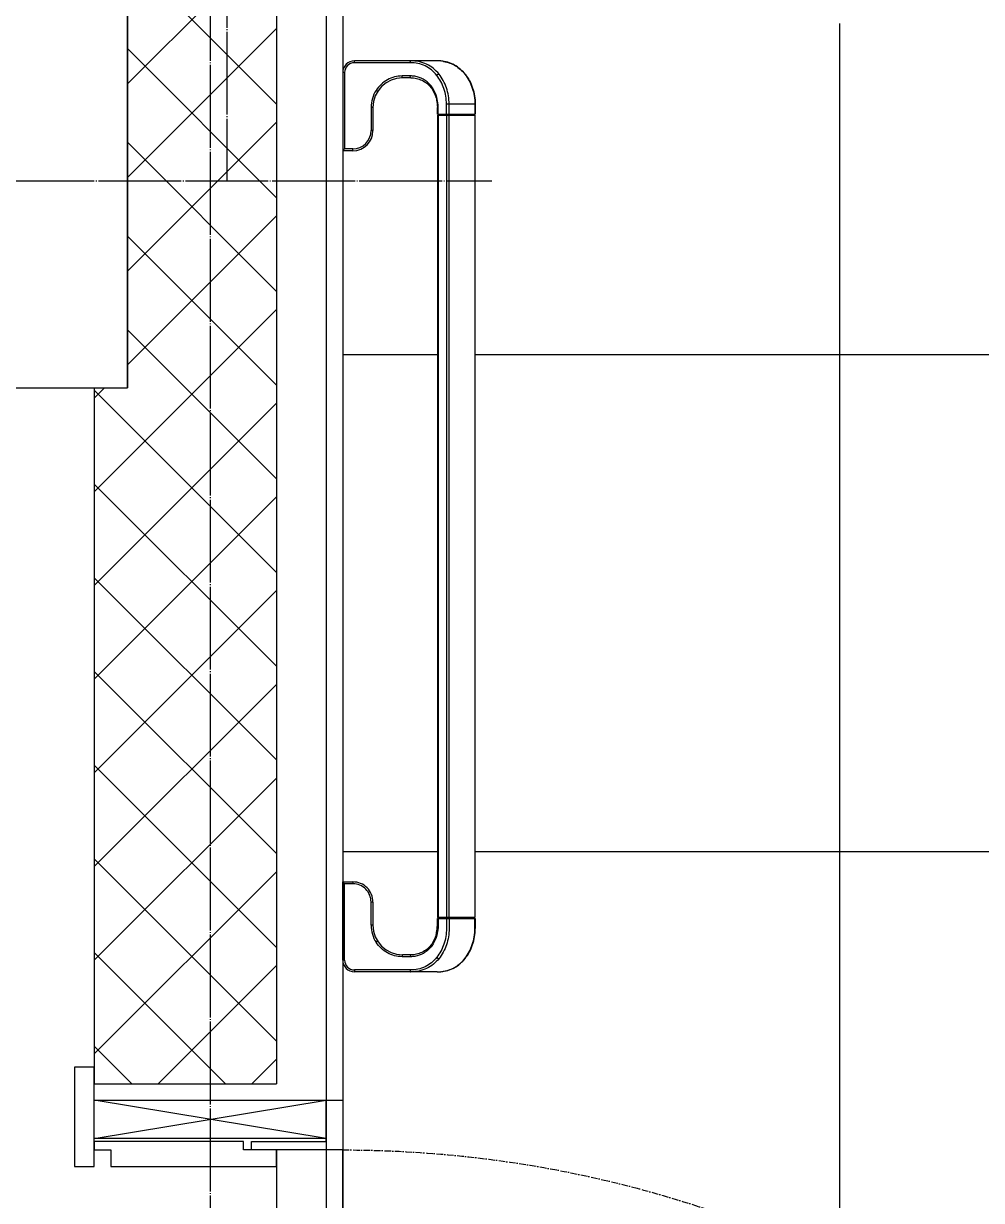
# Model space of a CAD drawing. Header units: millimetres. Extents: x 18456 to 179493, y -203649 to 469211.
# Drawn here: x 115497 to 116075, y 123278 to 123989 of the extents above; entities that cross this region are included whole.
import ezdxf

# ---------------------------------------------------------------- set-up
doc = ezdxf.new("R2010")
doc.units = ezdxf.units.MM
doc.linetypes.add('X-평면도(기본형)$0$CEN', pattern=[52.5, 50, -1, 0.5, -1])
doc.linetypes.add('X-평면도(기본형)$0$CENN', pattern=[6.3, 4, -1, 0.3, -1])
for name, color, linetype, true_color in [('X-평면도(기본형)$0$40HAT', 9, 'Continuous', 0x808080), ('X-평면도(기본형)$0$CEN', 1, 'X-평면도(기본형)$0$CEN', 0xff0000), ('X-평면도(기본형)$0$DOOR', 4, 'Continuous', 0x00ffff), ('X-평면도(기본형)$0$FIN', 9, 'Continuous', 0x808080), ('X-평면도(기본형)$0$FUR', 6, 'Continuous', 0xff00ff), ('X-평면도(기본형)$0$KITC', 6, 'Continuous', 0xff00ff), ('X-평면도(기본형)$0$MC', 7, 'Continuous', 0x7f7fff), ('X-평면도(기본형)$0$TIL', 5, 'Continuous', 0x0000ff), ('X-평면도(기본형)$0$W1', 2, 'Continuous', 0xffff00), ('X-평면도(기본형)$0$W2', 3, 'Continuous', 0x00ff00)]:
    doc.layers.add(name, color=color, linetype=linetype, true_color=true_color)

# ---------------------------------------------------------------- blocks, each defined once
blk = doc.blocks.new('X-평면도(기본형)$0$KH-530S-1 TOP')
at = {"layer": 'X-평면도(기본형)$0$FUR', "linetype": 'Continuous'}
for p, q in [((830455, -150889.55), (830455, -150888.4)), ((830455, -150888.4), (830502.15, -150888.4)), ((830502.15, -150888.4), (830502.15, -150894.55)), ((830990.7, -150888.4), (830943.55, -150888.4)), ((830943.55, -150894.55), (830943.55, -150888.4)), ((830990.7, -150889.55), (830990.7, -150888.4)), ((830447.85, -150945.55), (830447.85, -150895.55)), ((830449, -150895.55), (830447.85, -150895.55)), ((830449, -150929.2), (830449, -150895.55)), ((830455, -150889.55), (830501, -150889.55)), ((830501, -150894.55), (830501, -150889.55)), ((830502.15, -150894.55), (830501, -150894.55)), ((830943.55, -150894.55), (830944.7, -150894.55)), ((830990.7, -150889.55), (830944.7, -150889.55)), ((830944.7, -150894.55), (830944.7, -150889.55)), ((830996.7, -150895.55), (830997.85, -150895.55)), ((830996.7, -150929.2), (830996.7, -150895.55)), ((830997.85, -150945.55), (830997.85, -150895.55)), ((830466.3, -150909.56), (830465.68, -150908.6)), ((830476, -150906.7), (830476, -150905.55)), ((830476, -150905.55), (830490, -150905.55)), ((830490, -150906.7), (830476, -150906.7)), ((830490, -150906.7), (830490, -150905.55)), ((830969.7, -150905.55), (830955.7, -150905.55)), ((830955.7, -150906.7), (830955.7, -150905.55)), ((830969.7, -150906.7), (830955.7, -150906.7)), ((830969.7, -150906.7), (830969.7, -150905.55)), ((830979.4, -150909.56), (830980.02, -150908.6)), ((830457, -150929.2), (830457, -150924.27)), ((830988.7, -150929.2), (830988.7, -150924.27)), ((830458.15, -150929.58), (830458.15, -150924.55)), ((830987.55, -150929.58), (830987.55, -150924.55)), ((830476, -150945.57), (830476, -150946.08)), ((830476, -150945.57), (830480.15, -150945.57)), ((830480.15, -150945.57), (830480.15, -150968.43)), ((830480.65, -150968.28), (830480.65, -150945.72)), ((830965.05, -150945.72), (830480.65, -150945.72)), ((830965.05, -150945.72), (830965.05, -150968.28)), ((830965.55, -150945.57), (830969.7, -150945.57)), ((830965.55, -150945.57), (830965.55, -150968.43)), ((830969.7, -150945.57), (830969.7, -150946.08)), ((830448.18, -150949.36), (830448.19, -150949.42)), ((830480.15, -150951.06), (830474, -150951.06)), ((830480.15, -150952.66), (830474, -150952.66)), ((830480.15, -150946.08), (830476, -150946.08)), ((830480.15, -150947.41), (830480.65, -150947.41)), ((830480.15, -150951.56), (830480.65, -150951.56)), ((830965.05, -150946.16), (830480.65, -150946.16)), ((830965.05, -150951.14), (830480.65, -150951.14)), ((830965.05, -150952.53), (830480.65, -150952.53)), ((830965.55, -150947.41), (830965.05, -150947.41)), ((830965.55, -150951.56), (830965.05, -150951.56)), ((830965.55, -150946.08), (830969.7, -150946.08)), ((830965.55, -150951.06), (830971.7, -150951.06)), ((830965.55, -150952.66), (830971.7, -150952.66)), ((830971.7, -150968.43), (830971.7, -150951.06)), ((830997.52, -150949.36), (830997.51, -150949.42)), ((830455.21, -150961.76), (830455.93, -150962.36)), ((830480.15, -150966.59), (830480.65, -150966.59)), ((830965.55, -150966.59), (830965.05, -150966.59)), ((830474, -150968.24), (830480.15, -150968.24)), ((830480.15, -150968.43), (830474, -150968.43)), ((830965.05, -150968.11), (830480.65, -150968.11)), ((830965.05, -150968.28), (830480.65, -150968.28)), ((830971.7, -150968.24), (830965.55, -150968.24)), ((830971.7, -150968.43), (830965.55, -150968.43))]:
    blk.add_line(p, q, dxfattribs=at)
for points in [[(830470.23, -150944.78), (830469.53, -150944.57), (830468.66, -150944.27), (830467.8, -150943.92), (830466.97, -150943.54), (830466.17, -150943.12), (830465.39, -150942.67), (830464.65, -150942.17), (830463.94, -150941.65), (830463.26, -150941.08), (830462.62, -150940.49), (830462.02, -150939.86), (830461.45, -150939.2), (830460.93, -150938.52), (830460.45, -150937.8), (830460.01, -150937.06), (830459.62, -150936.29), (830459.27, -150935.49), (830458.97, -150934.67), (830458.71, -150933.83), (830458.5, -150932.97), (830458.34, -150932.1), (830458.23, -150931.2), (830458.17, -150930.3), (830458.15, -150929.58)], [(830987.55, -150929.58), (830987.53, -150930.3), (830987.47, -150931.2), (830987.36, -150932.1), (830987.2, -150932.97), (830986.99, -150933.83), (830986.73, -150934.67), (830986.43, -150935.49), (830986.08, -150936.28), (830985.69, -150937.05), (830985.25, -150937.8), (830984.77, -150938.52), (830984.25, -150939.2), (830983.69, -150939.86), (830983.08, -150940.49), (830982.44, -150941.08), (830981.76, -150941.65), (830981.05, -150942.17), (830980.31, -150942.67), (830979.53, -150943.12), (830978.73, -150943.54), (830977.89, -150943.92), (830977.04, -150944.27), (830976.17, -150944.57), (830975.47, -150944.78)], [(830447.85, -150945.55), (830447.87, -150946.48), (830447.94, -150947.59), (830448.07, -150948.69), (830448.25, -150949.77), (830448.48, -150950.83), (830448.77, -150951.88), (830449.11, -150952.91), (830449.49, -150953.91), (830449.94, -150954.89), (830450.43, -150955.85), (830450.97, -150956.78), (830451.56, -150957.69), (830452.19, -150958.56), (830452.88, -150959.41), (830453.61, -150960.23), (830454.39, -150961.01), (830455.21, -150961.76)], [(830989.77, -150962.36), (830990.49, -150961.76), (830991.31, -150961.01), (830992.09, -150960.23), (830992.82, -150959.41), (830993.5, -150958.57), (830994.14, -150957.69), (830994.73, -150956.79), (830995.27, -150955.85), (830995.76, -150954.9), (830996.2, -150953.91), (830996.59, -150952.91), (830996.93, -150951.88), (830997.22, -150950.84), (830997.45, -150949.77), (830997.63, -150948.69), (830997.76, -150947.59), (830997.83, -150946.48), (830997.85, -150945.55)]]:
    blk.add_lwpolyline(points, dxfattribs=at)
for centre, radius, start, end in [((830455, -150895.55), 7.15, 90, 180), ((830990.7, -150895.55), 7.15, 0, 90), ((830455, -150895.55), 6, 90, 180), ((830490, -150894.55), 12.15, 270, 0), ((830490, -150894.55), 11, 270, 0), ((830955.7, -150894.55), 12.15, 180, 270), ((830955.7, -150894.55), 11, 180, 270), ((830990.7, -150895.55), 6, 0, 90), ((830476, -150924.55), 17.85, 90, 180), ((830476, -150924.55), 19, 90, 122.8983), ((830969.7, -150924.55), 19, 57.1017, 90), ((830969.7, -150924.55), 17.85, 0, 90), ((830470.36, -150945.55), 22.51, 179.99739, 182.9154), ((830975.34, -150945.55), 22.51, 357.08551, 0.00261), ((830470.1, -150945.56), 22.25, 182.919, 183.97069), ((830469.87, -150945.58), 22.02, 183.96853, 186.23638), ((830469.64, -150945.61), 21.79, 186.23896, 187.04601), ((830469.35, -150945.64), 21.5, 187.04135, 189.95406), ((830976.35, -150945.64), 21.5, 350.04635, 352.9594), ((830976.06, -150945.61), 21.79, 352.95474, 353.76215), ((830975.83, -150945.58), 22.02, 353.76473, 356.03266), ((830975.6, -150945.56), 22.25, 356.0305, 357.08191), ((830471.27, -150942.9), 24.67, 231.31059, 231.75002), ((830974.43, -150942.9), 24.67, 308.24998, 308.68941)]:
    blk.add_arc(centre, radius, start, end, dxfattribs=at)
for points, knots in [([(830501, -150889.55), (830501.06, -150889.48), (830501.19, -150889.36), (830501.38, -150889.17), (830501.56, -150888.98), (830501.74, -150888.81), (830501.87, -150888.68), (830501.96, -150888.58), (830502.03, -150888.52), (830502.08, -150888.47), (830502.11, -150888.43), (830502.14, -150888.41), (830502.15, -150888.4), (830502.15, -150888.4)], [0, 0, 0, 0, 0.273421, 0.542841, 0.803517, 1.049277, 1.270838, 1.36857, 1.454933, 1.526701, 1.580117, 1.613258, 1.626429, 1.626429, 1.626429, 1.626429]), ([(830944.7, -150889.55), (830944.64, -150889.48), (830944.51, -150889.36), (830944.32, -150889.17), (830944.14, -150888.98), (830943.96, -150888.81), (830943.83, -150888.68), (830943.73, -150888.58), (830943.67, -150888.52), (830943.62, -150888.47), (830943.59, -150888.43), (830943.56, -150888.41), (830943.55, -150888.4), (830943.55, -150888.4)], [0, 0, 0, 0, 0.273421, 0.542841, 0.803517, 1.049277, 1.270838, 1.36857, 1.454933, 1.526701, 1.580117, 1.613258, 1.626429, 1.626429, 1.626429, 1.626429]), ([(830457, -150924.27), (830457, -150922.74), (830457.39, -150919.64), (830459.13, -150915.27), (830461.92, -150911.45), (830464.36, -150909.44), (830465.68, -150908.6)], [0, 0, 0, 0, 4.601942, 9.262095, 13.951856, 18.650133, 18.650133, 18.650133, 18.650133]), ([(830988.7, -150924.27), (830988.7, -150922.74), (830988.31, -150919.64), (830986.57, -150915.27), (830983.78, -150911.45), (830981.34, -150909.44), (830980.02, -150908.6)], [0, 0, 0, 0, 4.601942, 9.262095, 13.951856, 18.650133, 18.650133, 18.650133, 18.650133]), ([(830458.15, -150924.55), (830458.15, -150924.5), (830458.07, -150924.44), (830457.95, -150924.39), (830457.8, -150924.35), (830457.63, -150924.32), (830457.36, -150924.28), (830457.15, -150924.27), (830457, -150924.27)], [0, 0, 0, 0, 0.136541, 0.252864, 0.401806, 0.579319, 0.779705, 1.220335, 1.220335, 1.220335, 1.220335]), ([(830987.55, -150924.55), (830987.55, -150924.5), (830987.63, -150924.44), (830987.75, -150924.39), (830987.9, -150924.35), (830988.07, -150924.32), (830988.34, -150924.28), (830988.55, -150924.27), (830988.7, -150924.27)], [0, 0, 0, 0, 0.136541, 0.252864, 0.401806, 0.579319, 0.779705, 1.220335, 1.220335, 1.220335, 1.220335]), ([(830449, -150929.2), (830448.85, -150929.2), (830448.64, -150929.21), (830448.37, -150929.26), (830448.19, -150929.3), (830448.05, -150929.35), (830447.92, -150929.42), (830447.85, -150929.5), (830447.85, -150929.56)], [0, 0, 0, 0, 0.440988, 0.642531, 0.822402, 0.975483, 1.098602, 1.261762, 1.261762, 1.261762, 1.261762]), ([(830455.85, -150946.57), (830454.59, -150945.56), (830452.29, -150943.28), (830449.72, -150939.14), (830448.17, -150934.49), (830447.85, -150931.21), (830447.85, -150929.56)], [0, 0, 0, 0, 4.838628, 9.636886, 14.480568, 19.431019, 19.431019, 19.431019, 19.431019]), ([(830456.65, -150945.24), (830455.45, -150944.3), (830453.26, -150942.16), (830450.8, -150938.26), (830449.31, -150933.86), (830449, -150930.76), (830449, -150929.2)], [0, 0, 0, 0, 4.573855, 9.111983, 13.696208, 18.384347, 18.384347, 18.384347, 18.384347]), ([(830469.92, -150945.24), (830468.09, -150944.74), (830465.44, -150943.62), (830462.41, -150941.4), (830460.48, -150939.42), (830458.94, -150937.15), (830457.82, -150934.65), (830457.14, -150931.97), (830457, -150930.13), (830457, -150929.2)], [0, 0, 0, 0, 5.697319, 8.478851, 11.221022, 13.942253, 16.664795, 19.408929, 22.189651, 22.189651, 22.189651, 22.189651]), ([(830458.09, -150929.45), (830458.05, -150929.4), (830457.91, -150929.33), (830457.55, -150929.22), (830457.23, -150929.2), (830457, -150929.2)], [0, 0, 0, 0, 0.191673, 0.458247, 1.137682, 1.137682, 1.137682, 1.137682]), ([(830458.15, -150929.56), (830458.15, -150929.55), (830458.14, -150929.51), (830458.12, -150929.47), (830458.09, -150929.45)], [0, 0, 0, 0, 0.0283776, 0.1267171, 0.1267171, 0.1267171, 0.1267171]), ([(830975.78, -150945.24), (830977.61, -150944.74), (830980.26, -150943.62), (830983.29, -150941.4), (830985.22, -150939.42), (830986.76, -150937.15), (830987.88, -150934.65), (830988.56, -150931.97), (830988.7, -150930.13), (830988.7, -150929.2)], [0, 0, 0, 0, 5.697319, 8.478851, 11.221022, 13.942253, 16.664795, 19.408929, 22.189651, 22.189651, 22.189651, 22.189651]), ([(830987.55, -150929.56), (830987.55, -150929.55), (830987.56, -150929.51), (830987.58, -150929.47), (830987.61, -150929.45)], [0, 0, 0, 0, 0.0283776, 0.1267171, 0.1267171, 0.1267171, 0.1267171]), ([(830987.61, -150929.45), (830987.65, -150929.4), (830987.79, -150929.33), (830988.15, -150929.22), (830988.47, -150929.2), (830988.7, -150929.2)], [0, 0, 0, 0, 0.191673, 0.458247, 1.137682, 1.137682, 1.137682, 1.137682]), ([(830989.05, -150945.24), (830990.25, -150944.3), (830992.44, -150942.16), (830994.9, -150938.26), (830996.39, -150933.86), (830996.7, -150930.76), (830996.7, -150929.2)], [0, 0, 0, 0, 4.573855, 9.111983, 13.696208, 18.384347, 18.384347, 18.384347, 18.384347]), ([(830989.85, -150946.57), (830991.11, -150945.56), (830993.41, -150943.28), (830995.98, -150939.14), (830997.53, -150934.49), (830997.85, -150931.21), (830997.85, -150929.56)], [0, 0, 0, 0, 4.838628, 9.636886, 14.480568, 19.431019, 19.431019, 19.431019, 19.431019]), ([(830996.7, -150929.2), (830996.85, -150929.2), (830997.06, -150929.21), (830997.33, -150929.26), (830997.51, -150929.3), (830997.65, -150929.35), (830997.78, -150929.42), (830997.85, -150929.5), (830997.85, -150929.56)], [0, 0, 0, 0, 0.440988, 0.642531, 0.822402, 0.975483, 1.098602, 1.261762, 1.261762, 1.261762, 1.261762]), ([(830456.65, -150945.24), (830456.54, -150945.34), (830456.34, -150945.55), (830456.09, -150945.9), (830455.91, -150946.24), (830455.85, -150946.47), (830455.85, -150946.57)], [0, 0, 0, 0, 0.43664, 0.881561, 1.278008, 1.58144, 1.58144, 1.58144, 1.58144]), ([(830474, -150951.06), (830472.41, -150951.06), (830469.23, -150950.81), (830464.64, -150949.69), (830460.38, -150947.86), (830457.82, -150946.18), (830456.65, -150945.24)], [0, 0, 0, 0, 4.77972, 9.505934, 14.131864, 18.622684, 18.622684, 18.622684, 18.622684]), ([(830470.23, -150944.78), (830470.21, -150944.77), (830470.17, -150944.79), (830470.13, -150944.84), (830470.07, -150944.92), (830470, -150945.05), (830469.95, -150945.18), (830469.92, -150945.24)], [0, 0, 0, 0, 0.0624954, 0.1133584, 0.1790971, 0.3537054, 0.5781731, 0.5781731, 0.5781731, 0.5781731]), ([(830476, -150946.08), (830475.48, -150946.08), (830473.43, -150946.01), (830471.39, -150945.66), (830469.92, -150945.24)], [0, 0, 0, 0, 1.54704, 6.149964, 6.149964, 6.149964, 6.149964]), ([(830470.23, -150944.78), (830470.69, -150944.91), (830472.58, -150945.37), (830474.54, -150945.57), (830476, -150945.57)], [0, 0, 0, 0, 1.449088, 5.835684, 5.835684, 5.835684, 5.835684]), ([(830975.47, -150944.78), (830975.01, -150944.91), (830973.12, -150945.37), (830971.16, -150945.57), (830969.7, -150945.57)], [0, 0, 0, 0, 1.449088, 5.835684, 5.835684, 5.835684, 5.835684]), ([(830969.7, -150946.08), (830970.22, -150946.08), (830972.26, -150946.01), (830974.31, -150945.66), (830975.78, -150945.24)], [0, 0, 0, 0, 1.54704, 6.149964, 6.149964, 6.149964, 6.149964]), ([(830971.7, -150951.06), (830973.29, -150951.06), (830976.47, -150950.81), (830981.06, -150949.69), (830985.32, -150947.86), (830987.88, -150946.18), (830989.05, -150945.24)], [0, 0, 0, 0, 4.77972, 9.505934, 14.131864, 18.622684, 18.622684, 18.622684, 18.622684]), ([(830975.47, -150944.78), (830975.49, -150944.77), (830975.53, -150944.79), (830975.57, -150944.84), (830975.63, -150944.92), (830975.7, -150945.05), (830975.75, -150945.18), (830975.78, -150945.24)], [0, 0, 0, 0, 0.0624955, 0.1133584, 0.1790972, 0.3537054, 0.578173, 0.578173, 0.578173, 0.578173]), ([(830989.05, -150945.24), (830989.16, -150945.34), (830989.36, -150945.55), (830989.61, -150945.9), (830989.79, -150946.24), (830989.85, -150946.47), (830989.85, -150946.57)], [0, 0, 0, 0, 0.43664, 0.881561, 1.278008, 1.58144, 1.58144, 1.58144, 1.58144]), ([(830448.19, -150949.42), (830448.41, -150950.66), (830449.08, -150953.1), (830450.73, -150956.52), (830452.99, -150959.59), (830454.85, -150961.35), (830455.85, -150962.15)], [0, 0, 0, 0, 3.782075, 7.546649, 11.332033, 15.175038, 15.175038, 15.175038, 15.175038]), ([(830474, -150952.66), (830472.33, -150952.66), (830469.01, -150952.39), (830464.21, -150951.22), (830459.75, -150949.31), (830457.07, -150947.55), (830455.85, -150946.57)], [0, 0, 0, 0, 4.999589, 9.943207, 14.781928, 19.479328, 19.479328, 19.479328, 19.479328]), ([(830971.7, -150952.66), (830973.37, -150952.66), (830976.69, -150952.39), (830981.49, -150951.22), (830985.95, -150949.31), (830988.63, -150947.55), (830989.85, -150946.57)], [0, 0, 0, 0, 4.999589, 9.943207, 14.781928, 19.479328, 19.479328, 19.479328, 19.479328]), ([(830997.51, -150949.42), (830997.29, -150950.66), (830996.62, -150953.1), (830994.97, -150956.52), (830992.71, -150959.59), (830990.85, -150961.35), (830989.85, -150962.15)], [0, 0, 0, 0, 3.782076, 7.546651, 11.332035, 15.175041, 15.175041, 15.175041, 15.175041]), ([(830455.93, -150962.36), (830455.92, -150962.35), (830455.87, -150962.29), (830455.85, -150962.21), (830455.85, -150962.15)], [0, 0, 0, 0, 0.0503004, 0.2288824, 0.2288824, 0.2288824, 0.2288824]), ([(830455.93, -150962.36), (830457.15, -150963.34), (830459.82, -150965.09), (830464.26, -150967), (830469.04, -150968.17), (830472.34, -150968.43), (830474, -150968.43)], [0, 0, 0, 0, 4.692054, 9.512763, 14.429729, 19.39831, 19.39831, 19.39831, 19.39831]), ([(830456, -150962.27), (830457.22, -150963.23), (830459.88, -150964.95), (830464.3, -150966.83), (830469.06, -150967.98), (830472.35, -150968.24), (830474, -150968.24)], [0, 0, 0, 0, 4.655129, 9.447671, 14.342112, 19.290856, 19.290856, 19.290856, 19.290856]), ([(830989.7, -150962.27), (830988.48, -150963.23), (830985.82, -150964.95), (830981.4, -150966.83), (830976.64, -150967.98), (830973.35, -150968.24), (830971.7, -150968.24)], [0, 0, 0, 0, 4.655129, 9.447671, 14.342112, 19.290856, 19.290856, 19.290856, 19.290856]), ([(830989.77, -150962.36), (830988.55, -150963.34), (830985.88, -150965.09), (830981.44, -150967), (830976.66, -150968.17), (830973.36, -150968.43), (830971.7, -150968.43)], [0, 0, 0, 0, 4.692054, 9.512763, 14.429729, 19.39831, 19.39831, 19.39831, 19.39831]), ([(830989.77, -150962.36), (830989.78, -150962.35), (830989.83, -150962.29), (830989.85, -150962.21), (830989.85, -150962.15)], [0, 0, 0, 0, 0.0503003, 0.2288822, 0.2288822, 0.2288822, 0.2288822])]:
    blk.add_open_spline(points, degree=3, knots=knots, dxfattribs=at)
blk = doc.blocks.new('X-평면도(기본형)$0$ba15002200')
at = {"layer": 'X-평면도(기본형)$0$MC'}
blk.add_lwpolyline([(0, 2200), (1500, 2200), (1500, 0), (0, 0)], close=True, dxfattribs=at)
at = {"layer": 'X-평면도(기본형)$0$TIL'}
for p, q in [((1200, 1400), (1200, 0)), ((555, 1200), (1420.12, 1200)), ((1442.68, 1200), (1500, 1200)), ((555, 900), (1420.12, 900)), ((1442.68, 900), (1500, 900))]:
    blk.add_line(p, q, dxfattribs=at)
at = {"layer": 'X-평면도(기본형)$0$FUR', "xscale": -1, "rotation": 270}
blk.add_blockref('X-평면도(기본형)$0$KH-530S-1 TOP', (152388.4, -829620.35), dxfattribs=at)
blk = doc.blocks.new('X-평면도(기본형)$0$wd160750')
at = {"layer": 'X-평면도(기본형)$0$DOOR', "color": 1, "true_color": 0xff0000}
for p, q in [((727, 0), (750, 140)), ((727, 140), (750, 0))]:
    blk.add_line(p, q, dxfattribs=at)
at = {"layer": 'X-평면도(기본형)$0$DOOR', "color": 8, "true_color": 0x808080}
blk.add_lwpolyline([(30, 150), (720, 150), (720, 110), (30, 110)], close=True, dxfattribs=at)
at = {"layer": 'X-평면도(기본형)$0$DOOR'}
for points in [[(750, 140), (750, 150), (720, 150), (720, 95), (725, 95), (725, 140)], [(750, 0), (750, 140), (727, 140), (727, 0)], [(710, 110), (720, 110), (720, 90), (725, 90), (725, 0), (720, 0), (720, 10), (710, 10)], [(710, 0), (770, 0), (770, -12), (710, -12)]]:
    blk.add_lwpolyline(points, close=True, dxfattribs=at)
at = {"layer": 'X-평면도(기본형)$0$DOOR', "color": 1, "linetype": 'X-평면도(기본형)$0$CENN', "true_color": 0xff0000}
blk.add_arc((30, 150), 690, 0, 86.67664, dxfattribs=at)

msp = doc.modelspace()

# ---------------------------------------------------------------- hatches: boundary and pattern name
at = {"layer": 'X-평면도(기본형)$0$40HAT'}
h = msp.add_hatch(dxfattribs=at)
h.set_pattern_fill('H3', color=256, scale=40, angle=270, style=0, pattern_type=2)
h.set_pattern_definition([(225, (-274441.592, -71113.462), (28.2842712, -28.2842712), []), (315, (-274441.592, -71113.462), (28.2842712, 28.2842712), [])])
h.paths.add_polyline_path([(115539.63, 123768.95), (115559.63, 123768.95), (115559.63, 124918.95), (117229.63, 124918.95), (117229.63, 124828.95), (115649.63, 124828.95), (115649.63, 123348.95), (115539.63, 123348.95)], flags=0)

# ---------------------------------------------------------------- linework, layer by layer
at = {"layer": 'X-평면도(기본형)$0$CEN'}
for p, q in [((115609.63, 125958.95), (115609.63, 122188.95)), ((115619.63, 125558.95), (115619.63, 123893.95)), ((114229.63, 123893.95), (115779.63, 123893.95))]:
    msp.add_line(p, q, dxfattribs=at)
at = {"layer": 'X-평면도(기본형)$0$FIN'}
msp.add_line((115679.63, 124798.95), (115679.63, 122578.95), dxfattribs=at)
at = {"layer": 'X-평면도(기본형)$0$W1'}
for p, q in [((115559.63, 123768.95), (115559.63, 124018.95)), ((114104.63, 123768.95), (115559.63, 123768.95))]:
    msp.add_line(p, q, dxfattribs=at)
at = {"layer": 'X-평면도(기본형)$0$W2'}
for p, q in [((115559.63, 124918.95), (115559.63, 123768.95)), ((115649.63, 124828.95), (115649.63, 123348.95)), ((115539.63, 123768.95), (115559.63, 123768.95)), ((115539.63, 123768.95), (115539.63, 123348.95)), ((115539.63, 123348.95), (115649.63, 123348.95))]:
    msp.add_line(p, q, dxfattribs=at)

# ---------------------------------------------------------------- block references
at = {"layer": 'X-평면도(기본형)$0$DOOR', "xscale": -1, "rotation": 270.0000000119529}
msp.add_blockref('X-평면도(기본형)$0$wd160750', (115539.63, 122588.95), dxfattribs=at)
at = {"layer": 'X-평면도(기본형)$0$KITC', "xscale": -1}
msp.add_blockref('X-평면도(기본형)$0$ba15002200', (117189.63, 122588.95), dxfattribs=at)

doc.saveas('drawing.dxf')
